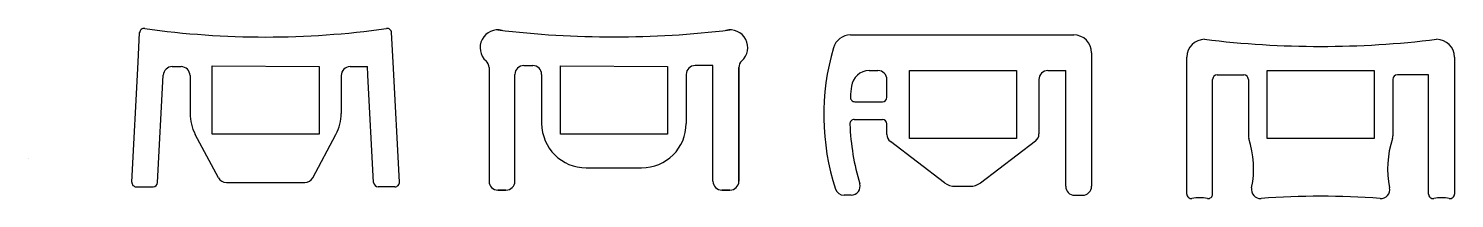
# Model space of a CAD drawing. Header units: millimetres. Extents: x 0 to 160, y -5 to 15.
import ezdxf

# ---------------------------------------------------------------- set-up
doc = ezdxf.new("R2010")
doc.units = ezdxf.units.MM

msp = doc.modelspace()

# ---------------------------------------------------------------- linework, layer by layer
for p, q in [((12.28, 10.79), (12.45, 14.12)), ((40.87, 10.79), (40.69, 14.12)), ((92.13, 13.86), (117.14, 13.86)), ((119.14, 11.86), (119.14, -3.14)), ((129.81, -4.01), (129.81, 11.37)), ((159.81, 11.37), (159.81, 9.37)), ((11.57, -2.67), (12.28, 10.79)), ((16.1, 10.3), (17.1, 10.3)), ((20.57, 10.38), (32.57, 10.3)), ((20.57, 2.7), (20.57, 10.38)), ((20.57, 10.38), (32.57, 10.3)), ((20.57, 2.7), (20.57, 10.38)), ((32.57, 10.3), (32.57, 2.7)), ((32.57, 10.3), (32.57, 2.7)), ((36.04, 10.3), (37.05, 10.3)), ((37.05, 10.3), (37.05, 10.3)), ((37.05, 10.3), (37.99, 10.3)), ((38.04, 9.35), (37.99, 10.3)), ((41.57, -2.67), (40.87, 10.79)), ((51.61, 10.2), (51.61, -2.57)), ((55.51, 10.43), (56.51, 10.43)), ((59.61, 10.38), (71.61, 10.3)), ((59.61, 2.7), (59.61, 10.38)), ((59.61, 10.38), (71.61, 10.3)), ((59.61, 2.7), (59.61, 10.38)), ((71.61, 10.3), (71.61, 2.7)), ((71.61, 10.3), (71.61, 2.7)), ((76.71, 10.43), (74.71, 10.43)), ((76.71, -2.57), (76.71, 10.43)), ((76.71, -2.57), (76.71, 10.43)), ((79.61, 10.2), (79.61, -2.57)), ((79.61, -2.57), (79.61, 10.2)), ((94.22, 9.86), (95.2, 9.86)), ((98.72, 2.22), (98.72, 9.86)), ((98.72, 9.86), (110.72, 9.86)), ((98.72, 2.22), (98.72, 9.86)), ((110.72, 9.86), (110.72, 9.82)), ((110.72, 9.82), (110.72, 2.22)), ((110.72, 9.82), (110.72, 2.22)), ((114.24, 9.86), (116.24, 9.86)), ((116.24, -3.14), (116.24, 9.86)), ((138.81, 2.22), (138.81, 9.86)), ((138.81, 9.86), (150.81, 9.86)), ((138.81, 2.22), (138.81, 9.86)), ((150.81, 9.86), (150.81, 9.82)), ((150.81, 9.82), (150.81, 2.22)), ((150.81, 9.82), (150.81, 2.22)), ((14.47, -2.72), (15.1, 9.35)), ((18.1, 9.3), (18.1, 5.04)), ((35.04, 9.3), (35.04, 5.04)), ((38.68, -2.72), (38.04, 9.35)), ((54.51, -2.57), (54.51, 9.43)), ((57.51, 9.43), (57.51, 3.93)), ((73.71, 9.43), (73.71, 3.93)), ((96.2, 6.86), (96.2, 8.86)), ((113.24, 8.86), (113.24, 2.74)), ((132.71, -4.01), (132.71, 8.87)), ((133.21, 9.37), (136.21, 9.37)), ((136.71, 8.87), (136.71, 2.54)), ((152.91, 8.87), (152.91, 2.54)), ((156.91, 9.37), (153.41, 9.37)), ((156.91, -4.01), (156.91, 9.37)), ((159.81, 9.37), (159.81, -4.01)), ((92.61, 6.36), (95.7, 6.36)), ((92.55, 4.36), (95.7, 4.36)), ((96.2, 2.69), (96.2, 3.86)), ((21.29, -2.19), (18.69, 2.69)), ((32.57, 2.7), (20.57, 2.7)), ((32.57, 2.7), (20.57, 2.7)), ((31.86, -2.19), (34.46, 2.69)), ((71.61, 2.7), (59.61, 2.7)), ((71.61, 2.7), (59.61, 2.7)), ((102.66, -2.73), (96.59, 1.89)), ((110.72, 2.22), (98.72, 2.22)), ((110.72, 2.22), (98.72, 2.22)), ((106.71, -2.73), (112.84, 1.95)), ((150.81, 2.22), (138.81, 2.22)), ((150.81, 2.22), (138.81, 2.22)), ((62.51, -1.07), (68.71, -1.07)), ((12.07, -3.19), (13.97, -3.19)), ((22.17, -2.72), (30.97, -2.72)), ((41.07, -3.19), (39.18, -3.19)), ((103.87, -3.14), (105.5, -3.14)), ((52.61, -3.57), (53.51, -3.57)), ((52.61, -3.57), (53.51, -3.57)), ((53.51, -3.57), (52.61, -3.57)), ((78.61, -3.57), (77.71, -3.57)), ((78.61, -3.57), (77.71, -3.57)), ((78.61, -3.57), (77.71, -3.57)), ((77.71, -3.57), (78.61, -3.57)), ((92.2, -4.14), (91.4, -4.14))]:
    msp.add_line(p, q)
at = {"extrusion": (0, -1, 0)}
msp.add_line((0, 0), (0, 0), dxfattribs=at)
msp.add_lwpolyline([(117.24, -4.14), (118.14, -4.14)])
for centre, radius, start, end in [((12.95, 14.09), 0.5, 81.999, 177), ((26.57, 110.83), 97.2, 261.9855, 278.0145), ((40.19, 14.09), 0.5, 3, 98.001), ((52.61, 12.43), 2, 76.256, 228.1897), ((65.61, 120.3), 106.66, 262.9995, 277.0005), ((78.61, 12.43), 2, 311.8103, 103.744), ((92.13, 11.86), 2, 90, 163.7971), ((117.14, 11.86), 2, 0, 90), ((131.81, 11.37), 2, 90, 180), ((144.81, 118.57), 106, 262.9555, 277.0445), ((157.81, 11.37), 2, 0, 90), ((116.22, 4.86), 27.09, 163.7971, 197.8591), ((16.1, 9.3), 1, 90, 177), ((17.1, 9.3), 1, 0, 90), ((36.04, 9.3), 1, 90, 180), ((50.61, 10.2), 1, 360, 48.1897), ((55.51, 9.43), 1, 90, 180), ((56.51, 9.43), 1, 0, 90), ((74.71, 9.43), 1, 90, 180), ((80.61, 10.2), 1, 131.8103, 180), ((94.22, 7.86), 2, 90, 173.1316), ((95.2, 8.86), 1, 0, 90), ((114.24, 8.86), 1, 90, 180), ((119.12, 4.86), 27.09, 173.1316, 175.6857), ((133.21, 8.87), 0.5, 90, 180), ((136.21, 8.87), 0.5, 0, 90), ((153.41, 8.87), 0.5, 90, 180), ((92.61, 6.86), 0.5, 175.6857, 270), ((95.7, 6.86), 0.5, 270, 0), ((23.1, 5.04), 5, 180, 208.0669), ((30.04, 5.04), 5, 331.9331, 0), ((62.51, 3.93), 5, 180, 270), ((68.71, 3.93), 5, 270, 0), ((92.55, 3.86), 0.5, 90, 182.2597), ((119.39, 4.91), 27.36, 182.2597, 196.5077), ((95.7, 3.86), 0.5, 360, 90), ((97.2, 2.69), 1, 180, 232.654), ((112.24, 2.74), 1, 307.346, 0), ((137.71, 2.54), 1, 180, 198.4512), ((126.72, -1.13), 10.58, 348.1387, 18.4512), ((162.9, -1.13), 10.58, 161.5488, 191.8613), ((151.91, 2.54), 1, 341.5488, 0), ((12.07, -2.69), 0.5, 177, 270), ((13.97, -2.69), 0.5, 270, 357), ((22.17, -1.72), 1, 208.0669, 270), ((30.97, -1.72), 1, 270, 331.9331), ((39.18, -2.69), 0.5, 183, 270), ((41.07, -2.69), 0.5, 270, 3), ((52.61, -2.57), 1, 180, 270), ((53.51, -2.57), 1, 270, 0), ((77.71, -2.57), 1, 180, 270), ((78.61, -2.57), 1, 270, 0), ((92.2, -3.14), 1, 270, 16.5493), ((103.87, -1.14), 2, 232.654, 270), ((105.5, -1.14), 2, 270, 307.346), ((117.24, -3.14), 1, 180, 270), ((118.14, -3.14), 1, 270, 0), ((91.4, -3.14), 1, 197.8591, 270), ((130.31, -4.01), 0.5, 180, 278.9074), ((131.26, -10.07), 5.64, 81.0926, 98.9074), ((132.21, -4.01), 0.5, 261.0926, 0), ((138.06, -3.51), 1, 168.1387, 274.4208), ((144.81, -90.84), 86.59, 85.5792, 94.4208), ((151.56, -3.51), 1, 265.5792, 11.8613), ((157.41, -4.01), 0.5, 180, 279.1398), ((158.36, -9.91), 5.48, 80.8602, 99.1398), ((159.31, -4.01), 0.5, 260.8602, 0)]:
    msp.add_arc(centre, radius, start, end)

doc.saveas('drawing.dxf')
